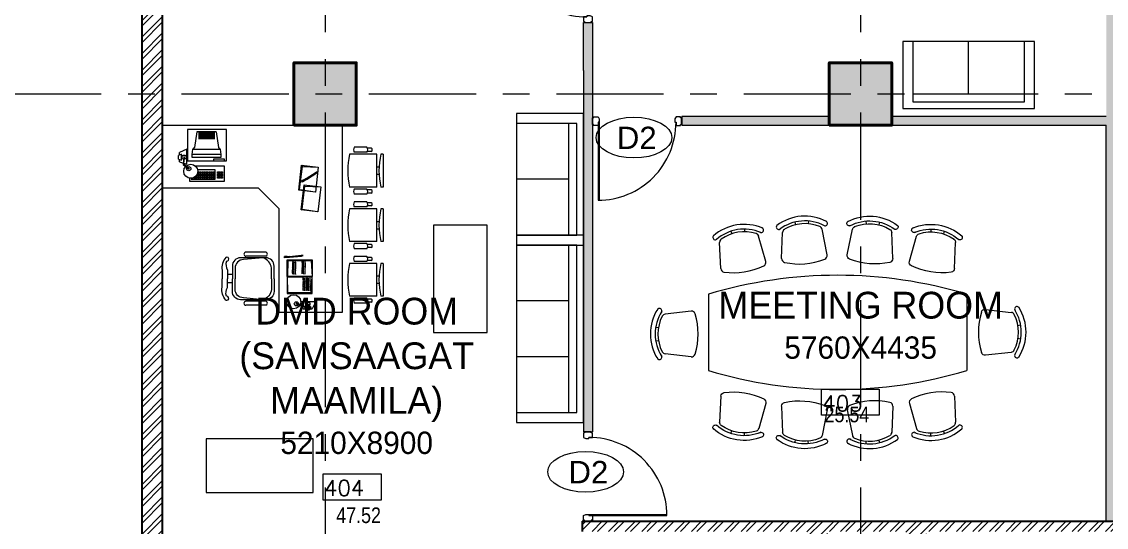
# Model space of a CAD drawing. Header units: millimetres. Extents: x 24487468 to 24959437, y -333213 to 842934.
# Drawn here: x 24724845 to 24737001, y 182886 to 188550 of the extents above; entities that cross this region are included whole.
import ezdxf

# ---------------------------------------------------------------- set-up
doc = ezdxf.new("R2010")
doc.units = ezdxf.units.MM
doc.header["$MEASUREMENT"] = 0
doc.linetypes.add('Centreline', pattern=[21, 12, -3, 3, -3])
doc.layers.get('0').update_dxf_attribs({"lineweight": 5})
for name, color, linetype, lineweight in [('A 0.13 dw', 175, 'Continuous', 5), ('A 0.13furniture', 30, 'Continuous', 0), ('AREA', 7, 'Continuous', 5), ('COLUMN', 12, 'Continuous', 40), ('FALSE CEILING', 7, 'Continuous', 35), ('hatch', 9, 'Continuous', 0), ('p1 plan grid lck', 6, 'Continuous', 5), ('room number', 99, 'Continuous', 20), ('text', 7, 'Continuous', 15), ('TEXT ROOM', 3, 'Continuous', 15), ('Wall1', 37, 'Continuous', 30), ('WALL2', 4, 'Continuous', 15)]:
    doc.layers.add(name, color=color, linetype=linetype, lineweight=lineweight)
doc.styles.add('arial', font='times.ttf')
doc.styles.add('ATTR', font='romans.shx', dxfattribs={"width": 0.8, "height": 0.48})
doc.styles.add('ordinary', font='arial.ttf')
doc.styles.add('ROMANS', font='romans__.ttf')
doc.styles.add('Tahoma', font='technic_.ttf')

# ---------------------------------------------------------------- blocks, each defined once
blk = doc.blocks.new('column 350')
at = {"layer": 'COLUMN', "ltscale": 100}
h = blk.add_hatch(color=256, dxfattribs=at)
h.dxf.hatch_style = 1
h.paths.add_polyline_path([(1327.5, 1037.5), (627.5, 1037.5), (627.5, 337.5), (1327.5, 337.5)])
blk.add_lwpolyline([(627.5, 1037.5), (1327.5, 1037.5), (1327.5, 337.5), (627.5, 337.5)], close=True, dxfattribs=at)
blk = doc.blocks.new('Door1000-flat-3')
at = {"layer": 'A 0.13 dw'}
for p, q in [((-38, 0), (-38, -12)), ((38, 0), (-38, 0)), ((-38, -12), (-50, -12)), ((-50, -12), (-50, -63)), ((-50, -63), (-25, -75)), ((-25, -75), (12, -75)), ((12, -75), (12, -63)), ((12, -63), (50, -63)), ((38, -12), (38, 0)), ((50, -12), (38, -12)), ((50, -63), (50, -12)), ((-50, -937), (-25, -925)), ((-50, -988), (-50, -937)), ((-25, -925), (12, -925)), ((12, -925), (12, -937)), ((12, -925), (886, -925)), ((12, -937), (50, -937)), ((12, -937), (886, -937)), ((50, -937), (50, -988)), ((-38, -988), (-50, -988)), ((-38, -1000), (-38, -988)), ((38, -1000), (-38, -1000)), ((50, -988), (38, -988)), ((38, -988), (38, -1000))]:
    blk.add_line(p, q, dxfattribs=at)
blk.add_lwpolyline([(886, -937), (886, -937, 0.414214), (12, -63)], format="xyb", dxfattribs=at)
blk = doc.blocks.new('*U36')
at = {"layer": 'room number'}
blk.add_lwpolyline([(45.9, 40.4), (45.9, 240.4), (490.9, 240.4), (490.9, 40.4)], close=True, dxfattribs=at)
at = {"layer": 'room number', "style": 'ROMANS'}
blk.add_attdef('ROOM_NUM', (53.1, 72.5), '', height=120, dxfattribs=at)
blk = doc.blocks.new('GHE3')
for p, q in [((-240, -75), (-208, -347)), ((240, -75), (208, -347)), ((-72, -445), (-67, -417)), ((72, -445), (67, -417))]:
    blk.add_line(p, q)
for centre, radius, start, end in [((0, -723), 723, 72.9702, 107.0298), ((-200, -70), 40, 107.0298, 186.638), ((200, -70), 40, 353.362, 72.9702), ((-244, -407), 25.7, 44.8037, 252.3226), ((0, -8), 493, 237.851, 302.149), ((0, -8), 443, 237.7706, 302.2294), ((-168, -342), 40, 186.638, 243.2448), ((0, -8), 414, 243.2448, 296.7552), ((168, -342), 40, 296.7552, 353.362), ((244, -407), 25.7, 287.6774, 135.1963)]:
    blk.add_arc(centre, radius, start, end)
blk = doc.blocks.new('A$C5AC834D6')
at = {"layer": 'A 0.13furniture'}
for p, q in [((1846, 2854), (1855, 2821)), ((2017, 2867), (2014, 2833)), ((1051, 2740), (1062, 2708)), ((1220, 2767), (1219, 2733)), ((1683, 2401), (1695, 2725)), ((2249, 2445), (2186, 2764)), ((925, 2275), (911, 2600)), ((1485, 2365), (1397, 2678)), ((771, 1955), (771, 1007)), ((3989, 1955), (3989, 1007)), ((4221, 1767), (4543, 1730)), ((555, 1745), (232, 1708)), ((116, 1547), (150, 1541)), ((4660, 1569), (4626, 1563)), ((116, 1376), (150, 1382)), ((4660, 1398), (4626, 1404)), ((4221, 1200), (4543, 1237)), ((555, 1178), (232, 1215)), ((3835, 687), (3849, 362)), ((3067, 561), (3055, 237)), ((3275, 597), (3363, 284)), ((2501, 517), (2564, 198)), ((2904, 109), (2895, 141)), ((3540, 195), (3541, 229)), ((3709, 222), (3698, 254)), ((2734, 95), (2736, 129))]:
    blk.add_line(p, q, dxfattribs=at)
for centre, radius, start, end in [((1972, 2345), 583, 62.3451, 126.6431), ((1972, 2345), 524, 62.2646, 126.7235), ((2223, 2838), 30.5, 229.2977, 76.8167), ((1217, 2243), 583, 66.9542, 131.2521), ((1217, 2243), 524, 66.8737, 131.3326), ((1217, 2243), 490, 72.348, 125.8583), ((1352, 2665), 47.4, 15.7412, 72.348), ((1428, 2755), 30.5, 233.9068, 81.4258), ((1647, 2793), 30.5, 112.1715, 319.6904), ((1742, 2723), 47.4, 121.2492, 177.856), ((1972, 2345), 490, 67.7389, 121.2492), ((2140, 2755), 47.4, 11.1321, 67.7389), ((857, 2664), 30.5, 116.7805, 324.2995), ((958, 2602), 47.4, 125.8583, 182.4651), ((2202, 2436), 47.4, 291.5239, 11.1321), ((1083, 3079), 856, 262.0733, 296.1329), ((1440, 2352), 47.4, 296.1329, 15.7412), ((1730, 2399), 47.4, 177.856, 257.4643), ((1906, 3188), 856, 257.4643, 291.5239), ((2380, -3395), 5587, 73.262, 106.738), ((972, 2278), 47.4, 182.4651, 262.0733), ((633, 1461), 583, 147.851, 212.149), ((161, 1750), 30.5, 314.8037, 162.3226), ((4215, 1720), 47.4, 83.362, 162.9702), ((4615, 1772), 30.5, 17.6774, 225.1963), ((4143, 1483), 524, 327.7706, 32.2294), ((4143, 1483), 583, 327.851, 32.149), ((633, 1461), 524, 147.7706, 212.2294), ((633, 1461), 490, 153.2448, 206.7552), ((238, 1661), 47.4, 96.638, 153.2448), ((560, 1698), 47.4, 17.0298, 96.638), ((-213, 1461), 856, 342.9702, 17.0298), ((4989, 1483), 856, 162.9702, 197.0298), ((4538, 1683), 47.4, 26.7552, 83.362), ((4143, 1483), 490, 333.2448, 26.7552), ((238, 1262), 47.4, 206.7552, 263.362), ((4215, 1247), 47.4, 197.0298, 276.638), ((4538, 1284), 47.4, 276.638, 333.2448), ((4615, 1195), 30.5, 134.8037, 342.3226), ((161, 1173), 30.5, 197.6774, 45.1963), ((560, 1225), 47.4, 263.362, 342.9702), ((2380, 6358), 5587, 253.262, 286.738), ((3677, -116), 856, 82.0733, 116.1329), ((3788, 685), 47.4, 2.4651, 82.0733), ((2548, 526), 47.4, 111.5239, 191.1321), ((2844, -226), 856, 77.4643, 111.5239), ((3020, 563), 47.4, 357.856, 77.4643), ((3320, 610), 47.4, 116.1329, 195.7412), ((3543, 719), 583, 246.9542, 311.2521), ((3543, 719), 524, 246.8737, 311.3326), ((3409, 297), 47.4, 195.7412, 252.348), ((3543, 719), 490, 252.348, 305.8583), ((3802, 360), 47.4, 305.8583, 2.4651), ((3903, 298), 30.5, 296.7805, 144.2995), ((2527, 124), 30.5, 49.2977, 256.8167), ((2778, 617), 583, 242.3451, 306.6431), ((2778, 617), 524, 242.2646, 306.7235), ((2610, 208), 47.4, 191.1321, 247.7389), ((2778, 617), 490, 247.7389, 301.2492), ((3008, 239), 47.4, 301.2492, 357.856), ((3103, 169), 30.5, 292.1715, 139.6904), ((3332, 207), 30.5, 53.9068, 261.4258)]:
    blk.add_arc(centre, radius, start, end, dxfattribs=at)
at = {"layer": 'A 0.13furniture', "yscale": 1.184075891309476, "zscale": 1.184075891312793}
for p, xscale, rotation in [((2777, 2335), -1.184075891309513, 175.5059231197664), ((3541, 2233), -1.184075891313681, 170.8968599599505), ((1219, 729), -1.184075891313681, 350.8968599599505), ((1973, 627), -1.184075891309513, 355.5059231197664)]:
    blk.add_blockref('GHE3', p, dxfattribs=dict(at, xscale=xscale, rotation=rotation))
blk = doc.blocks.new('Executive Armchair 1-flat-5-flat-1')
at = {"layer": 'A 0.13furniture'}
for p, q in [((-207.9205, 299.7425), (-369.9195, 299.7425)), ((-152.609, 286.8125), (-201.71775, 286.7925)), ((-80.00175, 209.8875), (-430.05475, 209.8875)), ((-207.9205, 234.94), (-369.9195, 234.94)), ((-152.68875, 247.275), (-200.6105, 247.28)), ((-80.00175, -209.89), (-80.00175, 209.8875)), ((0, 210), (-30.0025, 210)), ((0, 210), (0, -210)), ((-53.85975, 45), (-80.00175, 45)), ((-80.00175, -45), (-53.8405, -45)), ((-80.00175, -209.89), (-430.001, -209.89)), ((-207.9205, -234.9425), (-369.9195, -234.9425)), ((-152.68875, -247.2775), (-200.6105, -247.2825)), ((0, -210), (-30.0025, -210)), ((-207.9205, -299.745), (-369.9195, -299.745)), ((-152.609, -286.815), (-201.71775, -286.795))]:
    blk.add_line(p, q, dxfattribs=at)
for centre, radius, start, end in [((-316.09875, 267.3425), 62.82115, 148.951400001, 211.048700002), ((-261.74125, 267.3425), 62.82123, 328.951400001, 31.04859), ((-161.7745, 267.0625), 21.77348, 294.664000001, 65.104889999), ((439.44675, 0.11), 894.44925, 166.435999999, 193.5788), ((839.5795, 0), 894.58, 166.423299999, 193.576700001), ((-316.099, -267.3425), 62.821, 148.951299998, 211.048700002), ((-261.741, -267.3425), 62.821, 328.951299998, 31.04867), ((-161.7745, -267.065), 21.77342, 294.894900003, 65.336150001)]:
    blk.add_arc(centre, radius, start, end, dxfattribs=at)
at = {"layer": 'A 0.13furniture', "style": 'ATTR', "text_generation_flag": 4, "width": 0.8, "flags": 9}
blk.add_attdef('ESTCODE', (0, 0), '', height=0.1199, rotation=90, dxfattribs=at)
blk = doc.blocks.new('Executive Armchair 1-flat-6-flat-1')
at = {"layer": 'A 0.13furniture'}
for p, q in [((-207.9205, 299.7425), (-369.9195, 299.7425)), ((-152.609, 286.8125), (-201.71775, 286.7925)), ((-80.00175, 209.8875), (-430.05475, 209.8875)), ((-207.9205, 234.94), (-369.9195, 234.94)), ((-152.68875, 247.275), (-200.6105, 247.28)), ((-80.00175, -209.89), (-80.00175, 209.8875)), ((0, 210), (-30.0025, 210)), ((0, 210), (0, -210)), ((-53.85975, 45), (-80.00175, 45)), ((-80.00175, -45), (-53.8405, -45)), ((-80.00175, -209.89), (-430.001, -209.89)), ((-207.9205, -234.9425), (-369.9195, -234.9425)), ((-152.68875, -247.2775), (-200.6105, -247.2825)), ((0, -210), (-30.0025, -210)), ((-207.9205, -299.745), (-369.9195, -299.745)), ((-152.609, -286.815), (-201.71775, -286.795))]:
    blk.add_line(p, q, dxfattribs=at)
for centre, radius, start, end in [((-316.09875, 267.3425), 62.82115, 148.951400001, 211.048700002), ((-261.74125, 267.3425), 62.82123, 328.951400001, 31.04859), ((-161.7745, 267.0625), 21.77348, 294.664000001, 65.104889999), ((439.44675, 0.11), 894.44925, 166.435999999, 193.5788), ((839.5795, 0), 894.58, 166.423299999, 193.576700001), ((-316.099, -267.3425), 62.821, 148.951299998, 211.048700002), ((-261.741, -267.3425), 62.821, 328.951299998, 31.04867), ((-161.7745, -267.065), 21.77342, 294.894900003, 65.336150001)]:
    blk.add_arc(centre, radius, start, end, dxfattribs=at)
at = {"layer": 'A 0.13furniture', "style": 'ATTR', "text_generation_flag": 4, "width": 0.8, "flags": 9}
blk.add_attdef('ESTCODE', (0, 0), '', height=0.1199, rotation=90, dxfattribs=at)
blk = doc.blocks.new('sdfsdfsdf')
at = {"layer": 'A 0.13furniture'}
for p, q in [((-162023, -615733), (-162014, -615531)), ((-161955, -615537), (-161948, -615556)), ((-161939, -615551), (-161955, -615537)), ((-161866, -615687), (-161948, -615556)), ((-161857, -615681), (-161939, -615551)), ((-161771, -615701), (-161762, -615499)), ((-161725, -615770), (-161698, -615571)), ((-161698, -615571), (-161693, -615568)), ((-161473, -615738), (-161446, -615540)), ((-161446, -615540), (-161442, -615536)), ((-160294, -615755), (-160294, -615561)), ((-160294, -615561), (-160199, -615607)), ((-162038, -615745), (-162023, -615733)), ((-161725, -615770), (-162023, -615733)), ((-161869, -615689), (-161857, -615681)), ((-161835, -615743), (-161869, -615689)), ((-161857, -615681), (-161854, -615680)), ((-161852, -615715), (-161856, -615717)), ((-161839, -615744), (-161856, -615717)), ((-161854, -615680), (-161820, -615734)), ((-161835, -615741), (-161852, -615715)), ((-161820, -615734), (-161835, -615743)), ((-161786, -615713), (-161771, -615701)), ((-161473, -615738), (-161771, -615701)), ((-161466, -615749), (-161473, -615738)), ((-160882, -615726), (-160885, -615746)), ((-160874, -615745), (-160882, -615726)), ((-160827, -615607), (-160813, -615620)), ((-160817, -615921), (-160813, -615620)), ((-160813, -615620), (-160612, -615607)), ((-160411, -615620), (-160612, -615607)), ((-160608, -615925), (-160608, -615607)), ((-160407, -615921), (-160411, -615620)), ((-160199, -615724), (-160294, -615755)), ((-160197, -615623), (-160266, -615806)), ((-160261, -615659), (-160197, -615623)), ((-160192, -615633), (-160260, -615815)), ((-160257, -615669), (-160192, -615633)), ((-160226, -615705), (-160226, -615627)), ((-160226, -615627), (-160188, -615645)), ((-160188, -615692), (-160226, -615705)), ((-160199, -615640), (-160199, -615607)), ((-160199, -615724), (-160199, -615696)), ((-160188, -615692), (-160188, -615645)), ((-161835, -615741), (-161839, -615744)), ((-161725, -615770), (-161717, -615781)), ((-160871, -615899), (-160885, -615746)), ((-160860, -615898), (-160874, -615745)), ((-160875, -615899), (-160860, -615898)), ((-160869, -615963), (-160875, -615899)), ((-160871, -615930), (-160875, -615931)), ((-160872, -615962), (-160875, -615931)), ((-160868, -615961), (-160872, -615962)), ((-160868, -615961), (-160871, -615930)), ((-160851, -615962), (-160869, -615963)), ((-160860, -615898), (-160857, -615898)), ((-160857, -615898), (-160851, -615962)), ((-160827, -615929), (-160817, -615921)), ((-160817, -615921), (-160616, -615925)), ((-160616, -615925), (-160612, -615929)), ((-160407, -615921), (-160608, -615925)), ((-161746, -616298), (-161478, -616030)), ((-160925, -616203), (-160925, -616458)), ((-160873, -616203), (-160873, -616458)), ((-160296, -616203), (-160296, -616458)), ((-160244, -616203), (-160244, -616458)), ((-162495, -616707), (-162495, -617205)), ((-162092, -616707), (-162495, -616707)), ((-162092, -617205), (-162092, -616707)), ((-160638, -616631), (-160638, -616694)), ((-160531, -616631), (-160531, -616694)), ((-162464, -616838), (-162265, -616808)), ((-162464, -616838), (-162464, -617087)), ((-162173, -616773), (-162245, -616784)), ((-162245, -617140), (-162245, -616784)), ((-162173, -616773), (-162173, -617151)), ((-162139, -616773), (-162173, -616773)), ((-162139, -617151), (-162139, -616773)), ((-162116, -616731), (-162116, -616873)), ((-162092, -616731), (-162116, -616731)), ((-162024, -616731), (-162024, -617102)), ((-161835, -616731), (-162024, -616731)), ((-161977, -616850), (-161977, -617076)), ((-161859, -616850), (-161977, -616850)), ((-161859, -617158), (-161859, -616850)), ((-161835, -617181), (-161835, -616731)), ((-162464, -616866), (-162370, -616866)), ((-162464, -616877), (-162370, -616877)), ((-162464, -616887), (-162370, -616887)), ((-162464, -616898), (-162370, -616898)), ((-162464, -616909), (-162370, -616909)), ((-162464, -616920), (-162370, -616920)), ((-162464, -616930), (-162370, -616930)), ((-162464, -616941), (-162370, -616941)), ((-162464, -616941), (-162370, -616941)), ((-162464, -616952), (-162370, -616952)), ((-162464, -616963), (-162370, -616963)), ((-162464, -616973), (-162370, -616973)), ((-162464, -616984), (-162370, -616984)), ((-162116, -616873), (-162092, -616873)), ((-162464, -616995), (-162370, -616995)), ((-162464, -617005), (-162370, -617005)), ((-162464, -617016), (-162370, -617016)), ((-162464, -617027), (-162370, -617027)), ((-162464, -617038), (-162370, -617038)), ((-162464, -617048), (-162370, -617048)), ((-162464, -617059), (-162370, -617059)), ((-162464, -617087), (-162265, -617116)), ((-162495, -617205), (-162092, -617205)), ((-162245, -617140), (-162173, -617151)), ((-162245, -617214), (-162199, -617309)), ((-162050, -617214), (-162245, -617214)), ((-162173, -617151), (-162139, -617151)), ((-162146, -617247), (-162056, -617257)), ((-162136, -617251), (-162047, -617262)), ((-162082, -617309), (-162050, -617214)), ((-162056, -617257), (-161999, -617188)), ((-162047, -617262), (-161990, -617194)), ((-161872, -617181), (-161835, -617181)), ((-161870, -617158), (-161859, -617158)), ((-162166, -617309), (-162199, -617309)), ((-162101, -617283), (-162179, -617283)), ((-162179, -617283), (-162161, -617321)), ((-162114, -617321), (-162161, -617321)), ((-162114, -617321), (-162101, -617283)), ((-162082, -617309), (-162110, -617309))]:
    blk.add_line(p, q, dxfattribs=at)
for points in [[(-162552, -616019), (-162552, -615224), (-160152, -615224), (-160152, -615734)], [(-160152, -615734), (-160152, -616030), (-161478, -616030)], [(-161746, -616298), (-161746, -617524), (-162552, -617524), (-162552, -616019)], [(-161922, -617083), (-161915, -617083), (-161915, -617086)], [(-161910, -617089), (-161910, -617083), (-161902, -617083), (-161902, -617096)], [(-161892, -617105), (-161886, -617105), (-161886, -617112)], [(-161876, -617131), (-161872, -617131), (-161872, -617146), (-161872, -617146)]]:
    blk.add_lwpolyline(points, dxfattribs=at)
for points in [[(-161693, -615568), (-161717, -615781), (-162038, -615745), (-162014, -615531)], [(-161442, -615536), (-161466, -615749), (-161786, -615713), (-161762, -615499)], [(-160612, -615929), (-160827, -615929), (-160827, -615607), (-160612, -615607)], [(-160612, -615929), (-160397, -615929), (-160397, -615607), (-160612, -615607)], [(-161945, -616758), (-161945, -616773), (-161954, -616773), (-161954, -616758)], [(-161945, -616784), (-161945, -616799), (-161954, -616799), (-161954, -616784)], [(-161945, -616806), (-161945, -616821), (-161954, -616821), (-161954, -616806)], [(-161930, -616758), (-161930, -616773), (-161939, -616773), (-161939, -616758)], [(-161930, -616784), (-161930, -616799), (-161939, -616799), (-161939, -616784)], [(-161930, -616806), (-161930, -616821), (-161939, -616821), (-161939, -616806)], [(-161915, -616758), (-161915, -616773), (-161924, -616773), (-161924, -616758)], [(-161915, -616784), (-161915, -616799), (-161924, -616799), (-161924, -616784)], [(-161915, -616806), (-161915, -616821), (-161924, -616821), (-161924, -616806)], [(-161902, -616758), (-161902, -616773), (-161910, -616773), (-161910, -616758)], [(-161902, -616784), (-161902, -616799), (-161910, -616799), (-161910, -616784)], [(-161902, -616806), (-161902, -616821), (-161910, -616821), (-161910, -616806)], [(-161886, -616758), (-161886, -616773), (-161895, -616773), (-161895, -616758)], [(-161886, -616784), (-161886, -616799), (-161895, -616799), (-161895, -616784)], [(-161886, -616806), (-161886, -616821), (-161895, -616821), (-161895, -616806)], [(-161872, -616758), (-161872, -616773), (-161880, -616773), (-161880, -616758)], [(-161872, -616784), (-161872, -616799), (-161880, -616799), (-161880, -616784)], [(-161872, -616806), (-161872, -616821), (-161880, -616821), (-161880, -616806)], [(-161945, -616865), (-161945, -616881), (-161954, -616881), (-161954, -616865)], [(-161945, -616891), (-161945, -616906), (-161954, -616906), (-161954, -616891)], [(-161945, -616914), (-161945, -616929), (-161954, -616929), (-161954, -616914)], [(-161945, -616940), (-161945, -616955), (-161954, -616955), (-161954, -616940)], [(-161945, -616960), (-161945, -616976), (-161954, -616976), (-161954, -616960)], [(-161945, -616986), (-161945, -617001), (-161954, -617001), (-161954, -616986)], [(-161930, -616865), (-161930, -616881), (-161939, -616881), (-161939, -616865)], [(-161930, -616891), (-161930, -616906), (-161939, -616906), (-161939, -616891)], [(-161930, -616914), (-161930, -616929), (-161939, -616929), (-161939, -616914)], [(-161930, -616940), (-161930, -616955), (-161939, -616955), (-161939, -616940)], [(-161930, -616960), (-161930, -616976), (-161939, -616976), (-161939, -616960)], [(-161930, -616986), (-161930, -617001), (-161939, -617001), (-161939, -616986)], [(-161915, -616865), (-161915, -616881), (-161924, -616881), (-161924, -616865)], [(-161915, -616891), (-161915, -616906), (-161924, -616906), (-161924, -616891)], [(-161915, -616914), (-161915, -616929), (-161924, -616929), (-161924, -616914)], [(-161915, -616940), (-161915, -616955), (-161924, -616955), (-161924, -616940)], [(-161915, -616960), (-161915, -616976), (-161924, -616976), (-161924, -616960)], [(-161915, -616986), (-161915, -617001), (-161924, -617001), (-161924, -616986)], [(-161902, -616865), (-161902, -616881), (-161910, -616881), (-161910, -616865)], [(-161902, -616891), (-161902, -616906), (-161910, -616906), (-161910, -616891)], [(-161902, -616914), (-161902, -616929), (-161910, -616929), (-161910, -616914)], [(-161902, -616940), (-161902, -616955), (-161910, -616955), (-161910, -616940)], [(-161902, -616960), (-161902, -616976), (-161910, -616976), (-161910, -616960)], [(-161902, -616986), (-161902, -617001), (-161910, -617001), (-161910, -616986)], [(-161886, -616865), (-161886, -616881), (-161895, -616881), (-161895, -616865)], [(-161886, -616891), (-161886, -616906), (-161895, -616906), (-161895, -616891)], [(-161886, -616914), (-161886, -616929), (-161895, -616929), (-161895, -616914)], [(-161886, -616940), (-161886, -616955), (-161895, -616955), (-161895, -616940)], [(-161886, -616960), (-161886, -616976), (-161895, -616976), (-161895, -616960)], [(-161886, -616986), (-161886, -617001), (-161895, -617001), (-161895, -616986)], [(-161872, -616865), (-161872, -616881), (-161880, -616881), (-161880, -616865)], [(-161872, -616891), (-161872, -616906), (-161880, -616906), (-161880, -616891)], [(-161872, -616914), (-161872, -616929), (-161880, -616929), (-161880, -616914)], [(-161872, -616940), (-161872, -616955), (-161880, -616955), (-161880, -616940)], [(-161872, -616960), (-161872, -616976), (-161880, -616976), (-161880, -616960)], [(-161872, -616986), (-161872, -617001), (-161880, -617001), (-161880, -616986)], [(-161945, -617009), (-161945, -617024), (-161954, -617024), (-161954, -617009)], [(-161945, -617035), (-161945, -617050), (-161954, -617050), (-161954, -617035)], [(-161945, -617057), (-161945, -617072), (-161954, -617072), (-161954, -617057)], [(-161930, -617009), (-161930, -617024), (-161939, -617024), (-161939, -617009)], [(-161930, -617035), (-161930, -617050), (-161939, -617050), (-161939, -617035)], [(-161930, -617057), (-161930, -617072), (-161939, -617072), (-161939, -617057)], [(-161915, -617009), (-161915, -617024), (-161924, -617024), (-161924, -617009)], [(-161915, -617035), (-161915, -617050), (-161924, -617050), (-161924, -617035)], [(-161915, -617057), (-161915, -617072), (-161924, -617072), (-161924, -617057)], [(-161902, -617009), (-161902, -617024), (-161910, -617024), (-161910, -617009)], [(-161902, -617035), (-161902, -617050), (-161910, -617050), (-161910, -617035)], [(-161902, -617057), (-161902, -617072), (-161910, -617072), (-161910, -617057)], [(-161886, -617009), (-161886, -617024), (-161895, -617024), (-161895, -617009)], [(-161886, -617035), (-161886, -617050), (-161895, -617050), (-161895, -617035)], [(-161886, -617057), (-161886, -617072), (-161895, -617072), (-161895, -617057)], [(-161886, -617083), (-161886, -617098), (-161895, -617098), (-161895, -617083)], [(-161872, -617009), (-161872, -617024), (-161880, -617024), (-161880, -617009)], [(-161872, -617035), (-161872, -617050), (-161880, -617050), (-161880, -617035)], [(-161872, -617057), (-161872, -617072), (-161880, -617072), (-161880, -617057)], [(-161872, -617083), (-161872, -617098), (-161880, -617098), (-161880, -617083)], [(-161872, -617105), (-161872, -617120), (-161880, -617120), (-161880, -617105)]]:
    blk.add_lwpolyline(points, close=True, dxfattribs=at)
for points in [[(-160584, -616096), (-160746, -616096, 0.414214), (-160853, -616203), (-160853, -616526, 0.418376), (-160746, -616631), (-160584, -616631)], [(-160584, -616130), (-160721, -616130, 0.28028), (-160853, -616237), (-160829, -616490, 0.418376), (-160721, -616596), (-160584, -616596)], [(-160584, -616096), (-160423, -616096, -0.414214), (-160316, -616203), (-160316, -616526, -0.418376), (-160423, -616631), (-160584, -616631)], [(-160584, -616130), (-160447, -616130, -0.28028), (-160316, -616237), (-160340, -616490, -0.418376), (-160447, -616596), (-160584, -616596)], [(-160809, -616707, 0.214578), (-160695, -616694), (-160584, -616694)], [(-160360, -616707, -0.214578), (-160474, -616694), (-160584, -616694)], [(-160858, -616716, 0.207066), (-160694, -616763), (-160584, -616763)], [(-160311, -616716, -0.207066), (-160475, -616763), (-160584, -616763)]]:
    blk.add_lwpolyline(points, format="xyb", dxfattribs=at)
for centre, radius in [((-160259, -615664), 27.1), ((-160290, -615846), 89.7), ((-160263, -615811), 27.1), ((-161960, -617164), 89.7), ((-162141, -617249), 27.1), ((-161994, -617190), 27.1)]:
    blk.add_circle(centre, radius, dxfattribs=at)
for centre, radius, start, end in [((-160259, -615664), 5.37, 290.2362, 110.2362), ((-160263, -615811), 5.37, 124.9751, 304.9751), ((-160899, -616208), 26.3, 10.358, 169.4219), ((-160270, -616208), 26.3, 10.5781, 169.642), ((-160899, -616458), 25.9, 180, 0), ((-160270, -616458), 25.9, 180, 0), ((-160835, -616703), 26.3, 352.4652, 210.1772), ((-160334, -616703), 26.3, 329.8228, 187.5348), ((-162269, -616785), 23.8, 276.4338, 2.748), ((-162269, -617139), 23.8, 357.252, 83.5662), ((-162141, -617249), 5.37, 159.7638, 339.7638), ((-161995, -617191), 5.37, 325.0249, 145.0249)]:
    blk.add_arc(centre, radius, start, end, dxfattribs=at)
for points in [[(-160646, -615735), (-160657, -615736), (-160663, -615737), (-160671, -615736), (-160676, -615737), (-160685, -615736), (-160690, -615739), (-160699, -615734), (-160703, -615737), (-160714, -615734), (-160718, -615737), (-160725, -615734), (-160727, -615736), (-160747, -615733), (-160749, -615736), (-160755, -615733), (-160771, -615734), (-160774, -615731), (-160777, -615734), (-160781, -615733), (-160784, -615734), (-160793, -615735), (-160799, -615736), (-160803, -615734), (-160806, -615737), (-160807, -615736), (-160808, -615736)], [(-160642, -615718), (-160653, -615719), (-160658, -615721), (-160667, -615719), (-160672, -615721), (-160680, -615719), (-160686, -615722), (-160694, -615718), (-160698, -615721), (-160709, -615718), (-160713, -615721), (-160720, -615718), (-160723, -615719), (-160742, -615716), (-160745, -615719), (-160750, -615716), (-160767, -615717), (-160770, -615715), (-160772, -615718), (-160776, -615716), (-160779, -615718), (-160789, -615718), (-160794, -615719), (-160798, -615718), (-160801, -615720), (-160802, -615719), (-160804, -615719)], [(-160641, -615697), (-160652, -615698), (-160657, -615699), (-160666, -615698), (-160671, -615699), (-160679, -615698), (-160685, -615701), (-160693, -615697), (-160697, -615699), (-160708, -615697), (-160712, -615699), (-160719, -615697), (-160722, -615698), (-160741, -615695), (-160744, -615698), (-160749, -615695), (-160766, -615696), (-160769, -615694), (-160771, -615696), (-160775, -615695), (-160778, -615696), (-160788, -615697), (-160793, -615698), (-160797, -615696), (-160800, -615699), (-160801, -615698), (-160803, -615698)], [(-160435, -615672), (-160446, -615674), (-160452, -615675), (-160460, -615673), (-160465, -615675), (-160474, -615673), (-160479, -615676), (-160488, -615672), (-160491, -615675), (-160503, -615672), (-160507, -615675), (-160514, -615672), (-160516, -615674), (-160536, -615670), (-160538, -615673), (-160544, -615670), (-160560, -615672), (-160563, -615669), (-160566, -615672), (-160570, -615670), (-160572, -615672), (-160582, -615672), (-160588, -615673), (-160592, -615672), (-160594, -615675), (-160596, -615673), (-160597, -615673)], [(-160434, -615724), (-160445, -615725), (-160450, -615726), (-160459, -615725), (-160464, -615726), (-160473, -615725), (-160478, -615728), (-160486, -615723), (-160490, -615726), (-160502, -615723), (-160505, -615726), (-160513, -615723), (-160515, -615725), (-160534, -615722), (-160537, -615725), (-160543, -615722), (-160559, -615723), (-160562, -615720), (-160564, -615723), (-160569, -615722), (-160571, -615723), (-160581, -615723), (-160586, -615725), (-160591, -615723), (-160593, -615726), (-160595, -615725), (-160596, -615725)], [(-160431, -615655), (-160442, -615657), (-160447, -615658), (-160456, -615657), (-160461, -615658), (-160469, -615657), (-160475, -615660), (-160483, -615655), (-160487, -615658), (-160498, -615655), (-160502, -615658), (-160509, -615655), (-160512, -615657), (-160531, -615654), (-160534, -615656), (-160539, -615654), (-160556, -615655), (-160559, -615652), (-160561, -615655), (-160565, -615654), (-160568, -615655), (-160578, -615655), (-160583, -615656), (-160587, -615655), (-160590, -615658), (-160591, -615656), (-160593, -615656)], [(-160430, -615634), (-160441, -615636), (-160446, -615637), (-160454, -615635), (-160460, -615637), (-160468, -615635), (-160473, -615638), (-160482, -615634), (-160486, -615637), (-160497, -615634), (-160501, -615637), (-160508, -615634), (-160511, -615636), (-160530, -615632), (-160532, -615635), (-160538, -615632), (-160555, -615634), (-160557, -615631), (-160560, -615634), (-160564, -615633), (-160567, -615634), (-160577, -615634), (-160582, -615635), (-160586, -615634), (-160589, -615637), (-160590, -615635), (-160592, -615635)], [(-160430, -615707), (-160441, -615708), (-160446, -615710), (-160454, -615708), (-160460, -615710), (-160468, -615708), (-160473, -615711), (-160482, -615707), (-160486, -615710), (-160497, -615707), (-160501, -615710), (-160508, -615707), (-160511, -615708), (-160530, -615705), (-160532, -615708), (-160538, -615705), (-160555, -615706), (-160557, -615704), (-160560, -615706), (-160564, -615705), (-160567, -615706), (-160577, -615707), (-160582, -615708), (-160586, -615706), (-160589, -615709), (-160590, -615708), (-160592, -615708)], [(-160428, -615686), (-160439, -615687), (-160445, -615688), (-160453, -615687), (-160459, -615688), (-160467, -615687), (-160472, -615690), (-160481, -615685), (-160485, -615688), (-160496, -615685), (-160500, -615688), (-160507, -615685), (-160509, -615687), (-160529, -615684), (-160531, -615687), (-160537, -615684), (-160554, -615685), (-160556, -615682), (-160559, -615685), (-160563, -615684), (-160566, -615685), (-160576, -615685), (-160581, -615687), (-160585, -615685), (-160588, -615688), (-160589, -615687), (-160590, -615687)], [(-160644, -615857), (-160655, -615859), (-160660, -615860), (-160669, -615859), (-160674, -615860), (-160683, -615859), (-160688, -615862), (-160696, -615857), (-160700, -615860), (-160712, -615857), (-160715, -615860), (-160723, -615857), (-160725, -615859), (-160744, -615856), (-160747, -615859), (-160753, -615856), (-160769, -615857), (-160772, -615854), (-160774, -615857), (-160779, -615856), (-160781, -615857), (-160791, -615857), (-160796, -615859), (-160801, -615857), (-160803, -615860), (-160805, -615859), (-160806, -615859)], [(-160639, -615841), (-160650, -615842), (-160656, -615843), (-160664, -615842), (-160670, -615843), (-160678, -615842), (-160683, -615845), (-160692, -615841), (-160696, -615843), (-160707, -615841), (-160711, -615843), (-160718, -615841), (-160721, -615842), (-160740, -615839), (-160742, -615842), (-160748, -615839), (-160765, -615840), (-160767, -615837), (-160770, -615840), (-160774, -615839), (-160777, -615840), (-160787, -615841), (-160792, -615842), (-160796, -615840), (-160799, -615843), (-160800, -615842), (-160802, -615842)], [(-160638, -615819), (-160649, -615821), (-160655, -615822), (-160663, -615821), (-160669, -615822), (-160677, -615821), (-160682, -615824), (-160691, -615819), (-160695, -615822), (-160706, -615819), (-160710, -615822), (-160717, -615819), (-160719, -615821), (-160739, -615818), (-160741, -615821), (-160747, -615818), (-160764, -615819), (-160766, -615816), (-160769, -615819), (-160773, -615818), (-160776, -615819), (-160785, -615819), (-160791, -615821), (-160795, -615819), (-160798, -615822), (-160799, -615821), (-160800, -615821)]]:
    blk.add_spline(points, degree=3, dxfattribs=at)
at = {"layer": 'A 0.13furniture', "rotation": 90}
for name, p in [('Executive Armchair 1-flat-6-flat-1', (-161968, -614699)), ('Executive Armchair 1-flat-6-flat-1', (-161269, -614699)), ('Executive Armchair 1-flat-5-flat-1', (-160571, -614699))]:
    blk.add_blockref(name, p, dxfattribs=at)
blk = doc.blocks.new('s11')
at = {"layer": 'A 0.13furniture'}
for p, q in [((-1363, 675), (-1363, 0)), ((-113, 675), (-1363, 675)), ((-113, 0), (-113, 675)), ((-1363, 587), (-1363, 0)), ((-113, 587), (-1363, 587)), ((-738, 587), (-738, 0))]:
    blk.add_line(p, q, dxfattribs=at)
blk.add_lwpolyline([(0, 0), (0, 750), (-1475, 750), (-1475, 0)], close=True, dxfattribs=at)
at = {"layer": 'A 0.13furniture', "style": 'ATTR', "text_generation_flag": 4, "width": 0.8, "flags": 9}
blk.add_attdef('ESTCODE', (0, 750), '', height=0.42, rotation=180, dxfattribs=at)
blk = doc.blocks.new("84'' Sofa-flat-3-flat-1")
at = {"layer": 'A 0.13furniture'}
for p, q in [((-1987.5, -75), (-1987.5, -749.999925)), ((-112.5, -75), (-1987.5, -75)), ((-112.5, -749.999925), (-112.5, -75)), ((-112.5, -162.5), (-1987.5, -162.5)), ((-1362.5, -162.5), (-1362.5, -749.999925)), ((-737.5, -162.5), (-737.5, -749.999925))]:
    blk.add_line(p, q, dxfattribs=at)
blk.add_lwpolyline([(0, -749.999925), (0, 0), (-2100, 0), (-2100, -749.999925)], close=True, dxfattribs=at)
at = {"layer": 'A 0.13furniture', "style": 'ATTR', "text_generation_flag": 4, "width": 0.8, "flags": 9}
blk.add_attdef('ESTCODE', (0, 0), '', height=0.42, rotation=180, dxfattribs=at)

msp = doc.modelspace()

# ---------------------------------------------------------------- hatches: boundary and pattern name
at = {"layer": 'hatch', "ltscale": 100}
h = msp.add_hatch(dxfattribs=at)
h.set_pattern_fill('ANSI36', color=256, scale=350)
h.paths.add_polyline_path([(24737100.6, 191892.7), (24737000.6, 191892.7), (24737000.6, 187490.5), (24734595.6, 187490.5), (24734595.6, 187390.5), (24737000.6, 187390.5), (24737000.6, 182955.5), (24737100.6, 182955.5)])
h.paths.add_polyline_path([(24740895.6, 187490.5), (24738100.6, 187490.5), (24738100.6, 187390.5), (24740895.6, 187390.5)])
h.paths.add_polyline_path([(24740896.1, 191892.7), (24738100.6, 191892.7), (24738100.6, 191792.4), (24740896.1, 191792.4)])
h.paths.add_polyline_path([(24733895.6, 187490.5), (24732241.9, 187490.5), (24732241.9, 187390.5), (24733895.6, 187390.5)])
h.paths.add_polyline_path([(24731241.1, 188540.7), (24731141.1, 188540.7), (24731141.1, 188003.3), (24731141.1, 183955.5), (24731241.1, 183955.5)])
h = msp.add_hatch(dxfattribs=at)
h.set_pattern_fill('ANSI32', color=256, scale=350)
h.paths.add_polyline_path([(24726425.1, 189410.5), (24726815.1, 189410.5), (24726815.1, 189640.5), (24726195.1, 189640.5), (24726195.1, 179890.5), (24728595.1, 179890.5), (24728595.1, 180755.5), (24728365.1, 180755.5), (24728365.1, 180120.5), (24726425.1, 180120.5)])
h.paths.add_polyline_path([(24734985.1, 180755.5), (24734985.1, 182090.5), (24734595.1, 182090.5), (24734595.1, 181975.5), (24734870.1, 181975.5), (24734870.1, 180440.5), (24733760.1, 180440.5), (24733760.1, 180755.5), (24733645.1, 180755.5), (24733645.1, 180325.5), (24734985.1, 180325.5)])
h.paths.add_polyline_path([(24733875.1, 182840.5), (24734755.1, 182840.5), (24734755.1, 182090.5), (24734985.1, 182090.5), (24734985.1, 182840.5), (24737100.6, 182840.5), (24737100.6, 182955.5), (24731126.1, 182955.5), (24731126.1, 182840.5), (24733645.1, 182840.5), (24733645.1, 181505.5), (24733875.1, 181505.5)])
h.paths.add_polyline_path([(24733895.1, 181505.5), (24733645.1, 181505.5), (24733645.1, 181390.5), (24733895.1, 181390.5)])
h.paths.add_polyline_path([(24731241.1, 182091.2), (24731126.1, 182091.2), (24731126.1, 180755.5), (24731241.1, 180755.5)])
h.paths.add_polyline_path([(24737100.6, 182090.5), (24736985.6, 182090.5), (24736985.6, 180755.5), (24737100.6, 180755.5)])
h.paths.add_polyline_path([(24743121.1, 180755.5), (24740870.1, 180755.5), (24740870.1, 179890.5), (24743121.1, 179890.5)])
h.paths.add_polyline_path([(24740985.1, 180005.5), (24740985.1, 180640.5), (24743006.1, 180640.5), (24743006.1, 180005.5)], flags=16)

# ---------------------------------------------------------------- linework, layer by layer
at = {"layer": 'A 0.13furniture'}
for points in [[(24729460.3, 186269.2), (24729460.3, 185069.2), (24730060.3, 185069.2), (24730060.3, 186269.2)], [(24728111.3, 183875.8), (24726911.3, 183875.8), (24726911.3, 183275.8), (24728111.3, 183275.8)]]:
    msp.add_lwpolyline(points, close=True, dxfattribs=at)
at = {"layer": 'p1 plan grid lck', "linetype": 'Centreline', "ltscale": 100}
for p, q in [((24728247.7, 223231), (24728247.7, 176384)), ((24734247.7, 223231), (24734247.7, 176384)), ((24709837.4, 187740.5), (24762025.5, 187740.5))]:
    msp.add_line(p, q, dxfattribs=at)
at = {"layer": 'text', "ltscale": 100}
for centre in [(24731707.1, 187251.8), (24731164.8, 183507.7)]:
    msp.add_ellipse(centre, major_axis=(-424.8, 0), ratio=0.5372842, dxfattribs=at)
at = {"layer": 'Wall1', "ltscale": 100}
for p, q in [((24726195.1, 179890.5), (24726195.1, 189640.5)), ((24726425.1, 180120.5), (24726425.1, 189410.5)), ((24731126.1, 182955.5), (24737100.6, 182955.5)), ((24731126.1, 182955.5), (24731126.1, 182840.5))]:
    msp.add_line(p, q, dxfattribs=at)
at = {"layer": 'WALL2', "ltscale": 100}
for p, q in [((24731141.1, 188540.7), (24731241.1, 188540.7)), ((24731141.1, 188003.3), (24731141.1, 188540.7)), ((24731241.1, 188540.7), (24731241.1, 183955.5)), ((24731141.1, 188003.3), (24731141.1, 183955.5)), ((24732241.9, 187490.5), (24733895.6, 187490.5)), ((24732241.9, 187490.5), (24732241.9, 187390.5)), ((24734595.6, 187490.5), (24737000.6, 187490.5)), ((24734595.6, 187490.5), (24734595.6, 187390.5)), ((24732241.9, 187390.5), (24733895.6, 187390.5)), ((24734595.6, 187390.5), (24737000.6, 187390.5)), ((24737000.6, 182955.5), (24737000.6, 187390.5)), ((24731141.1, 183955.5), (24731241.1, 183955.5)), ((24737000.6, 182955.5), (24737100.6, 182955.5))]:
    msp.add_line(p, q, dxfattribs=at)

# ---------------------------------------------------------------- block references
at = {"layer": 'A 0.13 dw'}
for p, rotation in [((24731191.1, 188540.7), 180), ((24732241.2, 187435.5), 270)]:
    msp.add_blockref('Door1000-flat-3', p, dxfattribs=dict(at, rotation=rotation))
msp.add_blockref('Door1000-flat-3', (24731191.1, 183955.5), dxfattribs=at)
at = {"layer": 'A 0.13furniture'}
for name, p, rotation in [('s11', (24734719.9, 188328.5), 180), ('s11', (24730391.1, 186047.3), 270), ("84'' Sofa-flat-3-flat-1", (24731141.1, 184059.8), 269.99999943523)]:
    msp.add_blockref(name, p, dxfattribs=dict(at, rotation=rotation))
at = {"layer": 'A 0.13furniture', "xscale": 0.9000000000000001, "yscale": 0.9000000000000001, "zscale": 0.9000000000000001}
msp.add_blockref('A$C5AC834D6', (24731847.3, 183736.4), dxfattribs=at)
at = {"layer": 'COLUMN', "rotation": 89.99999999994951}
for p in [(24728933.1, 186763), (24734933.1, 186763)]:
    msp.add_blockref('column 350', p, dxfattribs=at)
at = {"layer": 'FALSE CEILING', "ltscale": 100, "xscale": 0.8749099353706252, "yscale": 0.8749099353706252, "zscale": 0.8749099353706252, "rotation": 270}
msp.add_blockref('sdfsdfsdf', (25266703.2, 45173.6), dxfattribs=at)
at = {"layer": 'room number', "xscale": 1.456692913385827, "yscale": 1.456692913385827, "zscale": 0.984251968503937}
for p, values in [((24733740.7, 184082.2), {'ROOM_NUM': '403'}), ((24728157.5, 183133), {'ROOM_NUM': '404'})]:
    msp.add_blockref('*U36', p, dxfattribs=at).add_auto_attribs(values)

# ---------------------------------------------------------------- texts
at = {"layer": 'AREA', "char_height": 174.8, "attachment_point": 1, "style": 'Tahoma'}
for s, insert, width in [('25.54', (24733843.1, 184237.2), 672.187), ('47.52', (24728370.4, 183108.4), 668.699)]:
    msp.add_mtext(s, dxfattribs=dict(at, insert=insert, width=width))
at = {"layer": 'text', "ltscale": 100, "char_height": 200, "attachment_point": 1, "style": 'ordinary'}
for insert in [(24731515.2, 187373.5), (24730973, 183629.3)]:
    msp.add_mtext_dynamic_manual_height_columns('{\\H1.25x;D2}', width=373.513, gutter_width=15, heights=[0], dxfattribs=dict(at, insert=insert))
at = {"layer": 'TEXT ROOM', "char_height": 300, "attachment_point": 5, "style": 'arial'}
for s, insert, width in [('{\\fTechnic|b0|i0|c2|p2;\\P\\fNirmala UI|b0|i0|c0|p34;MEETING ROOM\\P\\H0.83333x;5760X4435}', (24734247.7, 185397.4), 5126.045), ('{\\fTechnic|b0|i0|c2|p2;\\P\\fNirmala UI|b0|i0|c0|p34;DMD ROOM\\P(SAMSAAGAT\\fPreeti|b0|i0|c0|p2; \\fNirmala UI|b0|i0|c0|p34;MAAMILA)\\H1.1667x;\\P\\H0.71427x;5210X8900}', (24728599.4, 184830.7), 3012.597)]:
    msp.add_mtext(s, dxfattribs=dict(at, insert=insert, width=width))

doc.saveas('drawing.dxf')
